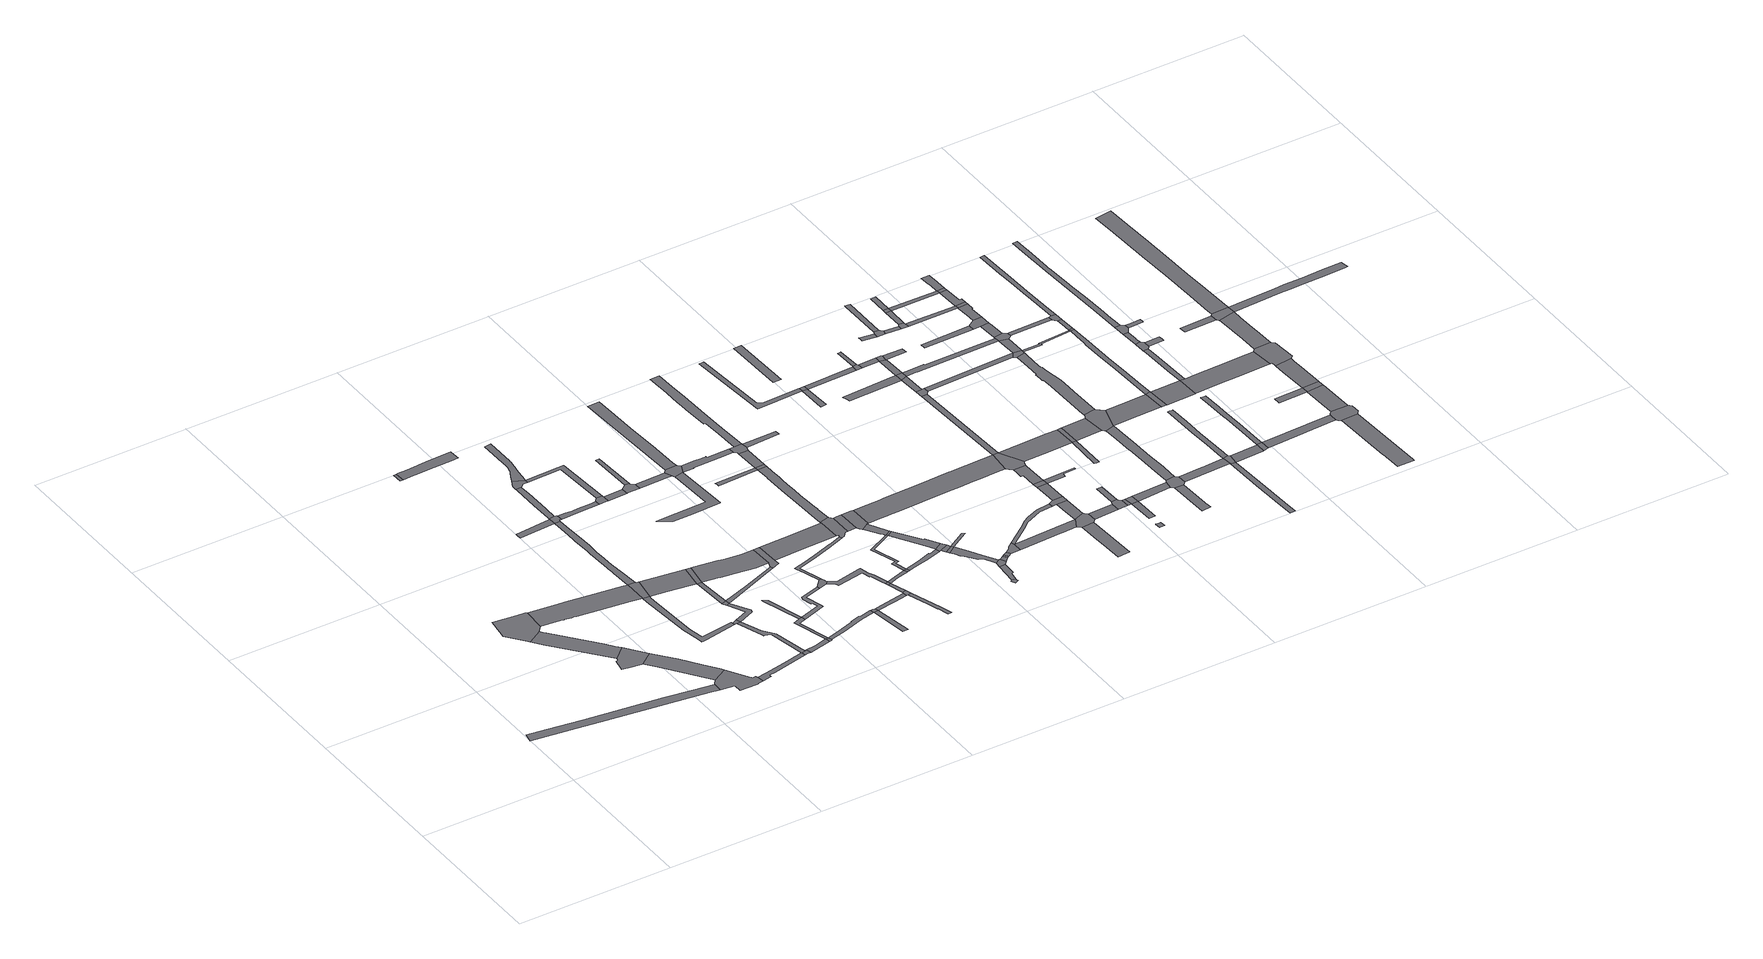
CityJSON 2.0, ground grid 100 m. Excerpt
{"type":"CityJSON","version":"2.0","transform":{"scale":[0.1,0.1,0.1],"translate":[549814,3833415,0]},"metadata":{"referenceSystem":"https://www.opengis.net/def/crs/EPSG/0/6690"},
"CityObjects":{
"road1":{"type":"Road","attributes":{"RoadStructureAttribute.sectionType":"1"},"geometry":[{"type":"MultiSurface","lod":"1","boundaries":[[[0,1,2,3,4,5,6,7,8,9,10,11,12,13]]]}]},
"road2":{"type":"Road","attributes":{"RoadStructureAttribute.sectionType":"1"},"geometry":[{"type":"MultiSurface","lod":"1","boundaries":[[[14,15,16,17,18,19,20,21,22,23]]]}]},
"road3":{"type":"Road","attributes":{"RoadStructureAttribute.sectionType":"1"},"geometry":[{"type":"MultiSurface","lod":"1","boundaries":[[[24,25,26,27,28,20,19,29,30,31]]]}]},
"road4":{"type":"Road","geometry":[{"type":"MultiSurface","lod":"1","boundaries":[[[32,33,31,30,34,35,36,37,38,39,40,41,42,43]]]}]},
"road5":{"type":"Road","attributes":{"RoadStructureAttribute.sectionType":"1"},"geometry":[{"type":"MultiSurface","lod":"1","boundaries":[[[44,45,46,47,43,42,48,49,50]]]}]},
"road6":{"type":"Road","attributes":{"RoadStructureAttribute.sectionType":"1"},"geometry":[{"type":"MultiSurface","lod":"1","boundaries":[[[51,52,53,54,55,56,23,22,57,58,59,60,61,62,63,64,65,66]]]}]},
"road7":{"type":"Road","geometry":[{"type":"MultiSurface","lod":"1","boundaries":[[[67,68,69,70,50,49,71,72,13,12,73,74,75,76,77,78,79,80]]]}]},
"road8":{"type":"Road","geometry":[{"type":"MultiSurface","lod":"1","boundaries":[[[81,82,83,84]]]}]},
"road9":{"type":"Road","attributes":{"RoadStructureAttribute.sectionType":"1"},"geometry":[{"type":"MultiSurface","lod":"1","boundaries":[[[85,86,87,88,80,79,89,90,91,92,93]]]}]},
"road10":{"type":"Road","geometry":[{"type":"MultiSurface","lod":"1","boundaries":[[[66,65,94,95,96,97]]]}]},
"road11":{"type":"Road","attributes":{"RoadStructureAttribute.sectionType":"1"},"geometry":[{"type":"MultiSurface","lod":"1","boundaries":[[[65,98,99,100,101,102,103,104,105,106,107,108,109,110,111,94]]]}]},
"road12":{"type":"Road","geometry":[{"type":"MultiSurface","lod":"1","boundaries":[[[112,113,114,115,116,117]]]}]},
"road13":{"type":"Road","attributes":{"RoadStructureAttribute.sectionType":"1"},"geometry":[{"type":"MultiSurface","lod":"1","boundaries":[[[118,119,120,121,122,123,124,125,126,127,128,117,129,130,131,132,133,134,135,136,137,138,66,97]]]}]},
"road14":{"type":"Road","geometry":[{"type":"MultiSurface","lod":"1","boundaries":[[[139,140,106,105,141,142]]]}]},
"road15":{"type":"Road","attributes":{"RoadStructureAttribute.sectionType":"1"},"geometry":[{"type":"MultiSurface","lod":"1","boundaries":[[[143,144,145,146,81,84,147,148,149,150,151]]]}]},
"road16":{"type":"Road","attributes":{"RoadStructureAttribute.sectionType":"1"},"geometry":[{"type":"MultiSurface","lod":"1","boundaries":[[[152,153,142,141,154,155,156,157,85,158]]]}]},
"road17":{"type":"Road","geometry":[{"type":"MultiSurface","lod":"1","boundaries":[[[159,158,85,93,160,161]]]}]},
"road18":{"type":"Road","attributes":{"RoadStructureAttribute.sectionType":"1"},"geometry":[{"type":"MultiSurface","lod":"1","boundaries":[[[162,95,94,163,164,165,166]]]}]},
"road19":{"type":"Road","attributes":{"RoadStructureAttribute.sectionType":"1"},"geometry":[{"type":"MultiSurface","lod":"1","boundaries":[[[167,168,169,170,171,139,142]]]}]},
"road20":{"type":"Road","geometry":[{"type":"MultiSurface","lod":"1","boundaries":[[[172,173,174,175,112,117,128,176,177,178]]]}]},
"road21":{"type":"Road","geometry":[{"type":"MultiSurface","lod":"1","boundaries":[[[179,180,170,169]]]}]},
"road22":{"type":"Road","attributes":{"RoadStructureAttribute.sectionType":"1"},"geometry":[{"type":"MultiSurface","lod":"1","boundaries":[[[181,180,179,182]]]}]},
"road23":{"type":"Road","attributes":{"RoadStructureAttribute.sectionType":"1"},"geometry":[{"type":"MultiSurface","lod":"1","boundaries":[[[183,184,159,161,185]]]}]},
"road24":{"type":"Road","attributes":{"RoadStructureAttribute.sectionType":"1"},"geometry":[{"type":"MultiSurface","lod":"1","boundaries":[[[186,187,188,189,190,191,192,175,174]]]}]},
"road25":{"type":"Road","geometry":[{"type":"MultiSurface","lod":"1","boundaries":[[[166,165,181,182,193]]]}]},
"road26":{"type":"Road","geometry":[{"type":"MultiSurface","lod":"1","boundaries":[[[194,183,185,195,196]]]}]},
"road27":{"type":"Road","geometry":[{"type":"MultiSurface","lod":"1","boundaries":[[[197,198,199,183,194,200,201]]]}]},
"road28":{"type":"Road","geometry":[{"type":"MultiSurface","lod":"1","boundaries":[[[202,203,204,205,189,188,206,207,208,209,210]]]}]},
"road29":{"type":"Road","attributes":{"RoadStructureAttribute.sectionType":"1"},"geometry":[{"type":"MultiSurface","lod":"1","boundaries":[[[211,212,213,214,215,178,177,216,217,218]]]}]},
"road30":{"type":"Road","attributes":{"RoadStructureAttribute.sectionType":"1"},"geometry":[{"type":"MultiSurface","lod":"1","boundaries":[[[219,220,221,222,198,197]]]}]},
"road31":{"type":"Road","attributes":{"RoadStructureAttribute.sectionType":"1"},"geometry":[{"type":"MultiSurface","lod":"1","boundaries":[[[223,224,225,226,227,228,229,230,231,232,233,234,235,236,237,238,239,240,241,202,210]]]}]},
"road32":{"type":"Road","attributes":{"RoadStructureAttribute.sectionType":"1"},"geometry":[{"type":"MultiSurface","lod":"1","boundaries":[[[242,243,244,245,179,169,246,247]]]}]},
"road33":{"type":"Road","attributes":{"RoadStructureAttribute.sectionType":"1"},"geometry":[{"type":"MultiSurface","lod":"1","boundaries":[[[248,249,250,251,210,209,252,253,254]]]}]},
"road34":{"type":"Road","attributes":{"RoadStructureAttribute.sectionType":"1"},"geometry":[{"type":"MultiSurface","lod":"1","boundaries":[[[255,256,257,258,259,260,261,193,182,262,263,264,265,266,267,268,269,270]]]}]},
"road35":{"type":"Road","attributes":{"RoadStructureAttribute.sectionType":"1"},"geometry":[{"type":"MultiSurface","lod":"1","boundaries":[[[271,272,273,274,275,276,194,196,277,278,279]]]}]},
"road36":{"type":"Road","geometry":[{"type":"MultiSurface","lod":"1","boundaries":[[[253,280,218,217,281,282,283,254]]]}]},
"road37":{"type":"Road","attributes":{"RoadStructureAttribute.sectionType":"1"},"geometry":[{"type":"MultiSurface","lod":"1","boundaries":[[[284,285,286,287,288,289,290,197,201,291,292,293,294]]]}]},
"road38":{"type":"Road","attributes":{"RoadStructureAttribute.sectionType":"1"},"geometry":[{"type":"MultiSurface","lod":"1","boundaries":[[[295,296,283,282,297]]]}]},
"road39":{"type":"Road","attributes":{"RoadStructureAttribute.sectionType":"1"},"geometry":[{"type":"MultiSurface","lod":"1","boundaries":[[[298,299,300,301]]]}]},
"road40":{"type":"Road","geometry":[{"type":"MultiSurface","lod":"1","boundaries":[[[302,270,269,242,247,303,304,305]]]}]},
"road41":{"type":"Road","geometry":[{"type":"MultiSurface","lod":"1","boundaries":[[[306,307,271,279,299,298,308]]]}]},
"road42":{"type":"Road","geometry":[{"type":"MultiSurface","lod":"1","boundaries":[[[309,310,311,312,284,294,313,314]]]}]},
"road43":{"type":"Road","geometry":[{"type":"MultiSurface","lod":"1","boundaries":[[[315,316,295,297,317,318,319,320,321]]]}]},
"road44":{"type":"Road","attributes":{"RoadStructureAttribute.sectionType":"1"},"geometry":[{"type":"MultiSurface","lod":"1","boundaries":[[[322,323,315,321]]]}]},
"road45":{"type":"Road","attributes":{"RoadStructureAttribute.sectionType":"1"},"geometry":[{"type":"MultiSurface","lod":"1","boundaries":[[[324,325,326,327,328,329,330,331,332,333,334]]]}]},
"road46":{"type":"Road","attributes":{"RoadStructureAttribute.sectionType":"1"},"geometry":[{"type":"MultiSurface","lod":"1","boundaries":[[[335,336,308,298,337,338]]]}]},
"road47":{"type":"Road","attributes":{"RoadStructureAttribute.sectionType":"1"},"geometry":[{"type":"MultiSurface","lod":"1","boundaries":[[[339,340,341,342,343,344,345,314,313,346,347,348,349,350,351,352,353]]]}]},
"road48":{"type":"Road","attributes":{"RoadStructureAttribute.sectionType":"1"},"geometry":[{"type":"MultiSurface","lod":"1","boundaries":[[[354,319,318,355,356,357]]]}]},
"road49":{"type":"Road","attributes":{"RoadStructureAttribute.sectionType":"1"},"geometry":[{"type":"MultiSurface","lod":"1","boundaries":[[[358,359,360,361,362,363,364,365,312,311,366,367,368,369,370,371,372]]]}]},
"road50":{"type":"Road","attributes":{"RoadStructureAttribute.sectionType":"1"},"geometry":[{"type":"MultiSurface","lod":"1","boundaries":[[[373,374,375,302,305,376,377,378,379]]]}]},
"road51":{"type":"Road","geometry":[{"type":"MultiSurface","lod":"1","boundaries":[[[380,381,335,338,382,383]]]}]},
"road52":{"type":"Road","geometry":[{"type":"MultiSurface","lod":"1","boundaries":[[[353,352,384,385]]]}]},
"road53":{"type":"Road","attributes":{"RoadStructureAttribute.sectionType":"1"},"geometry":[{"type":"MultiSurface","lod":"1","boundaries":[[[385,384,381,380]]]}]},
"road54":{"type":"Road","attributes":{"RoadStructureAttribute.sectionType":"1"},"geometry":[{"type":"MultiSurface","lod":"1","boundaries":[[[386,387,383,382,388,389,390,391,392]]]}]},
"road55":{"type":"Road","geometry":[{"type":"MultiSurface","lod":"1","boundaries":[[[393,394,354,357,334,333,395]]]}]},
"road56":{"type":"Road","attributes":{"RoadStructureAttribute.sectionType":"1"},"geometry":[{"type":"MultiSurface","lod":"1","boundaries":[[[396,397,398,353,385,399,400]]]}]},
"road57":{"type":"Road","attributes":{"RoadStructureAttribute.sectionType":"1"},"geometry":[{"type":"MultiSurface","lod":"1","boundaries":[[[401,402,403,404,405,406,407,394,393]]]}]},
"road58":{"type":"Road","geometry":[{"type":"MultiSurface","lod":"1","boundaries":[[[408,396,400,409]]]}]},
"road59":{"type":"Road","geometry":[{"type":"MultiSurface","lod":"1","boundaries":[[[410,411,412,373,379,413,414,415,358,372,416,417,418,419,420,421,422]]]}]},
"road60":{"type":"Road","attributes":{"RoadStructureAttribute.sectionType":"1"},"geometry":[{"type":"MultiSurface","lod":"1","boundaries":[[[423,424,425,426,427]]]}]},
"road61":{"type":"Road","attributes":{"RoadStructureAttribute.sectionType":"1"},"geometry":[{"type":"MultiSurface","lod":"1","boundaries":[[[428,429,430,431,396,408,432,433,434,435]]]}]},
"road62":{"type":"Road","attributes":{"RoadStructureAttribute.sectionType":"1"},"geometry":[{"type":"MultiSurface","lod":"1","boundaries":[[[436,437,438,439,440,441,442,395,333,443,444,445,446,447,448]]]}]},
"road63":{"type":"Road","attributes":{"RoadStructureAttribute.sectionType":"1"},"geometry":[{"type":"MultiSurface","lod":"1","boundaries":[[[449,450,422,421,451,452]]]}]},
"road64":{"type":"Road","attributes":{"RoadStructureAttribute.sectionType":"1"},"geometry":[{"type":"MultiSurface","lod":"1","boundaries":[[[453,454,455,456,457,408,409,458,459,460]]]}]},
"road65":{"type":"Road","attributes":{"RoadStructureAttribute.sectionType":"1"},"geometry":[{"type":"MultiSurface","lod":"1","boundaries":[[[461,462,463,464,465,466,467,468,469,470,471,472,427,473,474,475,476,477,412,411]]]}]},
"road66":{"type":"Road","geometry":[{"type":"MultiSurface","lod":"1","boundaries":[[[478,479,480,449,452,481,482,483,484]]]}]},
"road67":{"type":"Road","attributes":{"RoadStructureAttribute.sectionType":"1"},"geometry":[{"type":"MultiSurface","lod":"1","boundaries":[[[485,486,483,482,487,488,489,490,428,491]]]}]},
"road68":{"type":"Road","geometry":[{"type":"MultiSurface","lod":"1","boundaries":[[[491,428,435,492]]]}]},
"road69":{"type":"Road","geometry":[{"type":"MultiSurface","lod":"1","boundaries":[[[493,423,427,472]]]}]},
"road70":{"type":"Road","attributes":{"RoadStructureAttribute.sectionType":"1"},"geometry":[{"type":"MultiSurface","lod":"1","boundaries":[[[494,495,496,497,498,423,493]]]}]},
"road71":{"type":"Road","attributes":{"RoadStructureAttribute.sectionType":"1"},"geometry":[{"type":"MultiSurface","lod":"1","boundaries":[[[499,500,501,492,435,502,503,504,505,506]]]}]},
"road72":{"type":"Road","geometry":[{"type":"MultiSurface","lod":"1","boundaries":[[[507,448,447,508,496,495,509,510]]]}]},
"road73":{"type":"Road","geometry":[{"type":"MultiSurface","lod":"1","boundaries":[[[506,505,511,453,460,512,513]]]}]},
"road74":{"type":"Road","attributes":{"RoadStructureAttribute.sectionType":"1"},"geometry":[{"type":"MultiSurface","lod":"1","boundaries":[[[513,512,514,515]]]}]},
"road75":{"type":"Road","geometry":[{"type":"MultiSurface","lod":"1","boundaries":[[[515,514,516,517]]]}]},
"road76":{"type":"Road","geometry":[{"type":"MultiSurface","lod":"1","boundaries":[[[518,519,520,521,522,523]]]}]},
"road77":{"type":"Road","attributes":{"RoadStructureAttribute.sectionType":"1"},"geometry":[{"type":"MultiSurface","lod":"1","boundaries":[[[524,525,526,517,516,527,528,529,530,531,532,533,534]]]}]},
"road78":{"type":"Road","attributes":{"RoadStructureAttribute.sectionType":"1"},"geometry":[{"type":"MultiSurface","lod":"1","boundaries":[[[535,536,537,538,518,523]]]}]},
"road79":{"type":"Road","attributes":{"RoadStructureAttribute.sectionType":"1"},"geometry":[{"type":"MultiSurface","lod":"1","boundaries":[[[539,540,541,542,543,544,545,546,547,548,549,550,551,552,553,554,555,556,557,558,507,510]]]}]},
"road80":{"type":"Road","geometry":[{"type":"MultiSurface","lod":"1","boundaries":[[[559,560,534,533,561,538,537,562,563]]]}]},
"road81":{"type":"Road","geometry":[{"type":"MultiSurface","lod":"1","boundaries":[[[564,565,566,567,515,517]]]}]},
"road82":{"type":"Road","geometry":[{"type":"MultiSurface","lod":"1","boundaries":[[[568,569,570,571,572,573,574,575,510,509]]]}]},
"road83":{"type":"Road","attributes":{"RoadStructureAttribute.sectionType":"1"},"geometry":[{"type":"MultiSurface","lod":"1","boundaries":[[[576,563,562,577]]]}]},
"road84":{"type":"Road","geometry":[{"type":"MultiSurface","lod":"1","boundaries":[[[578,576,577,579]]]}]},
"road85":{"type":"Road","attributes":{"RoadStructureAttribute.sectionType":"1"},"geometry":[{"type":"MultiSurface","lod":"1","boundaries":[[[580,578,579,581]]]}]},
"road86":{"type":"Road","geometry":[{"type":"MultiSurface","lod":"1","boundaries":[[[582,583,584,585,586,580,581,587,588,589]]]}]},
"road87":{"type":"Road","attributes":{"RoadStructureAttribute.sectionType":"1"},"geometry":[{"type":"MultiSurface","lod":"1","boundaries":[[[590,591,592,593,594,595,596,597,598,599,478,484,600,601,602,603,604,605,606,607,608,609,610,611,612]]]}]},
"road88":{"type":"Road","attributes":{"RoadStructureAttribute.sectionType":"1"},"geometry":[{"type":"MultiSurface","lod":"1","boundaries":[[[613,614,615,589,588,616,617,618]]]}]},
"road89":{"type":"Road","attributes":{"RoadStructureAttribute.sectionType":"1"},"geometry":[{"type":"MultiSurface","lod":"1","boundaries":[[[619,620,621,622,623,624,582,589,625,626,627,628,629]]]}]},
"road90":{"type":"Road","attributes":{"RoadStructureAttribute.sectionType":"1"},"geometry":[{"type":"MultiSurface","lod":"1","boundaries":[[[630,631,632,633,634,635,636,637,638,639,640]]]}]},
"road91":{"type":"Road","geometry":[{"type":"MultiSurface","lod":"1","boundaries":[[[639,641,642,643,644,645]]]}]},
"road92":{"type":"Road","attributes":{"RoadStructureAttribute.sectionType":"1"},"geometry":[{"type":"MultiSurface","lod":"1","boundaries":[[[646,647,648,649,650,651,652]]]}]},
"road93":{"type":"Road","geometry":[{"type":"MultiSurface","lod":"1","boundaries":[[[653,640,639,645]]]}]},
"road94":{"type":"Road","attributes":{"RoadStructureAttribute.sectionType":"1"},"geometry":[{"type":"MultiSurface","lod":"1","boundaries":[[[654,655,656,657,658]]]}]},
"road95":{"type":"Road","geometry":[{"type":"MultiSurface","lod":"1","boundaries":[[[659,660,661,613,618,647,646,662,663]]]}]},
"road96":{"type":"Road","attributes":{"RoadStructureAttribute.sectionType":"1"},"geometry":[{"type":"MultiSurface","lod":"1","boundaries":[[[664,665,666,667,613,661]]]}]},
"road97":{"type":"Road","geometry":[{"type":"MultiSurface","lod":"1","boundaries":[[[668,669,670,619,629,671,666,665]]]}]},
"road98":{"type":"Road","attributes":{"RoadStructureAttribute.sectionType":"1"},"geometry":[{"type":"MultiSurface","lod":"1","boundaries":[[[672,673,674,675,676,669,668]]]}]},
"road99":{"type":"Road","geometry":[{"type":"MultiSurface","lod":"1","boundaries":[[[677,678,679,675,674]]]}]},
"road100":{"type":"Road","attributes":{"RoadStructureAttribute.sectionType":"1"},"geometry":[{"type":"MultiSurface","lod":"1","boundaries":[[[680,681,653,645,682]]]}]},
"road101":{"type":"Road","attributes":{"RoadStructureAttribute.sectionType":"1"},"geometry":[{"type":"MultiSurface","lod":"1","boundaries":[[[683,684,685,686,687,688,678,677,689,690]]]}]},
"road102":{"type":"Road","attributes":{"RoadStructureAttribute.sectionType":"1"},"geometry":[{"type":"MultiSurface","lod":"1","boundaries":[[[691,663,662,692]]]}]},
"road103":{"type":"Road","geometry":[{"type":"MultiSurface","lod":"1","boundaries":[[[693,590,612,694,683,690,695,696,697]]]}]},
"road104":{"type":"Road","attributes":{"RoadStructureAttribute.sectionType":"1"},"geometry":[{"type":"MultiSurface","lod":"1","boundaries":[[[698,699,700,701,702,703]]]}]},
"road105":{"type":"Road","geometry":[{"type":"MultiSurface","lod":"1","boundaries":[[[704,705,706,707,708,709,677,674]]]}]},
"road106":{"type":"Road","geometry":[{"type":"MultiSurface","lod":"1","boundaries":[[[710,711,712,713,714,715]]]}]},
"road107":{"type":"Road","geometry":[{"type":"MultiSurface","lod":"1","boundaries":[[[716,717,718,719,691,692,720,721]]]}]},
"road108":{"type":"Road","attributes":{"RoadStructureAttribute.sectionType":"1"},"geometry":[{"type":"MultiSurface","lod":"1","boundaries":[[[722,723,590,693]]]}]},
"road109":{"type":"Road","geometry":[{"type":"MultiSurface","lod":"1","boundaries":[[[724,725,726,718,717]]]}]},
"road110":{"type":"Road","attributes":{"RoadStructureAttribute.sectionType":"1"},"geometry":[{"type":"MultiSurface","lod":"1","boundaries":[[[727,721,720,728]]]}]},
"road111":{"type":"Road","geometry":[{"type":"MultiSurface","lod":"1","boundaries":[[[729,730,680,682,731,732]]]}]},
"road112":{"type":"Road","geometry":[{"type":"MultiSurface","lod":"1","boundaries":[[[733,734,735,728]]]}]},
"road113":{"type":"Road","geometry":[{"type":"MultiSurface","lod":"1","boundaries":[[[736,737,738,730,729]]]}]},
"road114":{"type":"Road","geometry":[{"type":"MultiSurface","lod":"1","boundaries":[[[739,727,728,735]]]}]},
"road115":{"type":"Road","geometry":[{"type":"MultiSurface","lod":"1","boundaries":[[[740,741,742,743,723,722,744]]]}]},
"road116":{"type":"Road","attributes":{"RoadStructureAttribute.sectionType":"1"},"geometry":[{"type":"MultiSurface","lod":"1","boundaries":[[[745,746,747,748,749,750,751,752,693,697,753,754,755,756]]]}]},
"road117":{"type":"Road","attributes":{"RoadStructureAttribute.sectionType":"1"},"geometry":[{"type":"MultiSurface","lod":"1","boundaries":[[[757,732,731,758]]]}]},
"road118":{"type":"Road","attributes":{"RoadStructureAttribute.sectionType":"1"},"geometry":[{"type":"MultiSurface","lod":"1","boundaries":[[[759,760,703,742,741]]]}]},
"road119":{"type":"Road","geometry":[{"type":"MultiSurface","lod":"1","boundaries":[[[761,698,703,760]]]}]},
"road120":{"type":"Road","attributes":{"RoadStructureAttribute.sectionType":"1"},"geometry":[{"type":"MultiSurface","lod":"1","boundaries":[[[758,762,698,761,763,764]]]}]},
"road121":{"type":"Road","geometry":[{"type":"MultiSurface","lod":"1","boundaries":[[[765,757,758,764,766]]]}]},
"road122":{"type":"Road","attributes":{"RoadStructureAttribute.sectionType":"1"},"geometry":[{"type":"MultiSurface","lod":"1","boundaries":[[[767,739,735,768]]]}]},
"road123":{"type":"Road","attributes":{"RoadStructureAttribute.sectionType":"1"},"geometry":[{"type":"MultiSurface","lod":"1","boundaries":[[[769,770,771,772,773,756]]]}]},
"road124":{"type":"Road","geometry":[{"type":"MultiSurface","lod":"1","boundaries":[[[774,775,776,766,764]]]}]},
"road125":{"type":"Road","geometry":[{"type":"MultiSurface","lod":"1","boundaries":[[[777,778,779,780,781,782,783]]]}]},
"road126":{"type":"Road","geometry":[{"type":"MultiSurface","lod":"1","boundaries":[[[784,745,756,773]]]}]},
"road127":{"type":"Road","attributes":{"RoadStructureAttribute.sectionType":"1"},"geometry":[{"type":"MultiSurface","lod":"1","boundaries":[[[785,786,787,788,789,790]]]}]},
"road128":{"type":"Road","geometry":[{"type":"MultiSurface","lod":"1","boundaries":[[[791,792,767,768,785,790,793,794]]]}]},
"road129":{"type":"Road","geometry":[{"type":"MultiSurface","lod":"1","boundaries":[[[795,796,797,783,782,798,799,800,801,802]]]}]},
"road130":{"type":"Road","attributes":{"RoadStructureAttribute.sectionType":"1"},"geometry":[{"type":"MultiSurface","lod":"1","boundaries":[[[803,784,773,804,805,806,807]]]}]},
"road131":{"type":"Road","attributes":{"RoadStructureAttribute.sectionType":"1"},"geometry":[{"type":"MultiSurface","lod":"1","boundaries":[[[808,740,744,809]]]}]},
"road132":{"type":"Road","attributes":{"RoadStructureAttribute.sectionType":"1"},"geometry":[{"type":"MultiSurface","lod":"1","boundaries":[[[810,811,795,802,812]]]}]},
"road133":{"type":"Road","attributes":{"RoadStructureAttribute.sectionType":"1"},"geometry":[{"type":"MultiSurface","lod":"1","boundaries":[[[799,798,813,814]]]}]},
"road134":{"type":"Road","attributes":{"RoadStructureAttribute.sectionType":"1"},"geometry":[{"type":"MultiSurface","lod":"1","boundaries":[[[815,816,817,818,819,820,821,822,823,824,825,826,792,791]]]}]},
"road135":{"type":"Road","attributes":{"RoadStructureAttribute.sectionType":"1"},"geometry":[{"type":"MultiSurface","lod":"1","boundaries":[[[827,828,829,830,761,760,831,832,833,834,835]]]}]},
"road136":{"type":"Road","geometry":[{"type":"MultiSurface","lod":"1","boundaries":[[[836,814,813,837,838,839]]]}]},
"road137":{"type":"Road","attributes":{"RoadStructureAttribute.sectionType":"1"},"geometry":[{"type":"MultiSurface","lod":"1","boundaries":[[[840,836,839,841]]]}]},
"road138":{"type":"Road","geometry":[{"type":"MultiSurface","lod":"1","boundaries":[[[842,843,844,845,846,803,807,847,820,819,848,849]]]}]},
"road139":{"type":"Road","attributes":{"RoadStructureAttribute.sectionType":"1"},"geometry":[{"type":"MultiSurface","lod":"1","boundaries":[[[850,851,852,794,793,853]]]}]},
"road140":{"type":"Road","geometry":[{"type":"MultiSurface","lod":"1","boundaries":[[[854,840,841,855]]]}]},
"road141":{"type":"Road","attributes":{"RoadStructureAttribute.sectionType":"1"},"geometry":[{"type":"MultiSurface","lod":"1","boundaries":[[[856,854,855,857]]]}]},
"road142":{"type":"Road","attributes":{"RoadStructureAttribute.sectionType":"1"},"geometry":[{"type":"MultiSurface","lod":"1","boundaries":[[[858,859,860,861]]]}]},
"road143":{"type":"Road","attributes":{"RoadStructureAttribute.sectionType":"1"},"geometry":[{"type":"MultiSurface","lod":"1","boundaries":[[[862,863,864,865,866,867,868,869,870]]]}]},
"road144":{"type":"Road","attributes":{"RoadStructureAttribute.sectionType":"1"},"geometry":[{"type":"MultiSurface","lod":"1","boundaries":[[[871,872,873,874,875,876,877,878,879,880,881,882,883,884,885,886,887,888,889,890,844,843]]]}]},
"road145":{"type":"Road","attributes":{"RoadStructureAttribute.sectionType":"1"},"geometry":[{"type":"MultiSurface","lod":"1","boundaries":[[[838,837,891,892]]]}]},
"road146":{"type":"Road","geometry":[{"type":"MultiSurface","lod":"1","boundaries":[[[893,894,850,853,862,870,895]]]}]},
"road147":{"type":"Road","geometry":[{"type":"MultiSurface","lod":"1","boundaries":[[[896,808,809,880,879,897,898]]]}]},
"road148":{"type":"Road","attributes":{"RoadStructureAttribute.sectionType":"1"},"geometry":[{"type":"MultiSurface","lod":"1","boundaries":[[[899,900,901,849,848,902,903,904]]]}]},
"road149":{"type":"Road","attributes":{"RoadStructureAttribute.sectionType":"1"},"geometry":[{"type":"MultiSurface","lod":"1","boundaries":[[[855,841,905,906]]]}]},
"road150":{"type":"Road","attributes":{"RoadStructureAttribute.sectionType":"1"},"geometry":[{"type":"MultiSurface","lod":"1","boundaries":[[[907,908,909,896,898,910,911]]]}]},
"road151":{"type":"Road","attributes":{"RoadStructureAttribute.sectionType":"1"},"geometry":[{"type":"MultiSurface","lod":"1","boundaries":[[[912,913,914,915,916,917,918,919,920,921,922,923,924,925,894,893]]]}]},
"road152":{"type":"Road","geometry":[{"type":"MultiSurface","lod":"1","boundaries":[[[926,927,928,929,835,834,907,911,930,931,932]]]}]},
"road153":{"type":"Road","attributes":{"RoadStructureAttribute.sectionType":"1"},"geometry":[{"type":"MultiSurface","lod":"1","boundaries":[[[933,934,935,936,937,928,927]]]}]},
"road154":{"type":"Road","geometry":[{"type":"MultiSurface","lod":"1","boundaries":[[[938,939,858,861,935,934]]]}]},
"road155":{"type":"Road","attributes":{"RoadStructureAttribute.sectionType":"7"},"geometry":[{"type":"MultiSurface","lod":"1","boundaries":[[[940,895,870,941]]]}]},
"road156":{"type":"Road","attributes":{"RoadStructureAttribute.sectionType":"1"},"geometry":[{"type":"MultiSurface","lod":"1","boundaries":[[[942,943,944,945,891,946,947,939,938]]]}]},
"road157":{"type":"Road","geometry":[{"type":"MultiSurface","lod":"1","boundaries":[[[948,892,891,945]]]}]},
"road158":{"type":"Road","geometry":[{"type":"MultiSurface","lod":"1","boundaries":[[[949,899,904,950,951]]]}]},
"road159":{"type":"Road","attributes":{"RoadStructureAttribute.sectionType":"1"},"geometry":[{"type":"MultiSurface","lod":"1","boundaries":[[[952,953,954,955,905,956,892,948]]]}]},
"road160":{"type":"Road","geometry":[{"type":"MultiSurface","lod":"1","boundaries":[[[957,906,905,955]]]}]},
"road161":{"type":"Road","attributes":{"RoadStructureAttribute.sectionType":"1"},"geometry":[{"type":"MultiSurface","lod":"1","boundaries":[[[958,959,960,961,898,897,962,963,964]]]}]},
"road162":{"type":"Road","attributes":{"RoadStructureAttribute.sectionType":"1"},"geometry":[{"type":"MultiSurface","lod":"1","boundaries":[[[965,966,967,968,969,970,971,906,957]]]}]},
"road163":{"type":"Road","geometry":[{"type":"MultiSurface","lod":"1","boundaries":[[[972,940,941,973,974]]]}]},
"road164":{"type":"Road","attributes":{"RoadStructureAttribute.sectionType":"1"},"geometry":[{"type":"MultiSurface","lod":"1","boundaries":[[[975,932,931,976]]]}]},
"road165":{"type":"Road","geometry":[{"type":"MultiSurface","lod":"1","boundaries":[[[977,978,979,980,949,951,981,982,983]]]}]},
"road166":{"type":"Road","attributes":{"RoadStructureAttribute.sectionType":"1"},"geometry":[{"type":"MultiSurface","lod":"1","boundaries":[[[984,985,986,987,988,989,990,964,991,992,993,994,995,996,899,949]]]}]},
"road167":{"type":"Road","attributes":{"RoadStructureAttribute.sectionType":"1"},"geometry":[{"type":"MultiSurface","lod":"1","boundaries":[[[997,998,999,1000,1001,1002,1003,1004,1005,1006,1007,1008,1009,1010,1011,1012,1013,972,974]]]}]},
"road168":{"type":"Road","geometry":[{"type":"MultiSurface","lod":"1","boundaries":[[[1014,958,964,990]]]}]},
"road169":{"type":"Road","attributes":{"RoadStructureAttribute.sectionType":"1"},"geometry":[{"type":"MultiSurface","lod":"1","boundaries":[[[1015,1016,1017,958,1014]]]}]},
"road170":{"type":"Road","geometry":[{"type":"MultiSurface","lod":"1","boundaries":[[[1018,1019,1020,975,976,1021,1022,1016,1015]]]}]},
"road171":{"type":"Road","attributes":{"RoadStructureAttribute.sectionType":"1"},"geometry":[{"type":"MultiSurface","lod":"1","boundaries":[[[1023,1024,1025,1026,1027,1028,977,1029]]]}]},
"road172":{"type":"Road","attributes":{"RoadStructureAttribute.sectionType":"1"},"geometry":[{"type":"MultiSurface","lod":"1","boundaries":[[[1030,1031,974,973,1032,1033,1034]]]}]},
"road173":{"type":"Road","attributes":{"RoadStructureAttribute.sectionType":"1"},"geometry":[{"type":"MultiSurface","lod":"1","boundaries":[[[1035,1036,1037,1038,1039,1040,1041,1042,1043,1044,1045,1046,1020,1019]]]}]},
"road174":{"type":"Road","geometry":[{"type":"MultiSurface","lod":"1","boundaries":[[[1047,1048,1049,1050,1051,1025,1024,1052,1053,1054]]]}]},
"road175":{"type":"Road","attributes":{"RoadStructureAttribute.sectionType":"1"},"geometry":[{"type":"MultiSurface","lod":"1","boundaries":[[[1055,1056,1057,1058,1049,1048]]]}]},
"road176":{"type":"Road","geometry":[{"type":"MultiSurface","lod":"1","boundaries":[[[1059,1058,1057,1060,1061,1062,1063,1064,1065,1066]]]}]},
"road177":{"type":"Road","geometry":[{"type":"MultiSurface","lod":"1","boundaries":[[[1067,1068,1069,1070,1071,1054,1053]]]}]},
"road178":{"type":"Road","attributes":{"RoadStructureAttribute.sectionType":"1"},"geometry":[{"type":"MultiSurface","lod":"1","boundaries":[[[1072,1073,1074,1075,1076,1077,1078,1079,1029,977,983,1080,1081,1082,1083,1084,1085,1086,1087]]]}]},
"road179":{"type":"Road","geometry":[{"type":"MultiSurface","lod":"1","boundaries":[[[1088,1089,1090,1091,1092,1063,1062]]]}]},
"road180":{"type":"Road","attributes":{"RoadStructureAttribute.sectionType":"1"},"geometry":[{"type":"MultiSurface","lod":"1","boundaries":[[[1093,1094,1095,1096,1097,1098,1099]]]}]},
"road181":{"type":"Road","attributes":{"RoadStructureAttribute.sectionType":"1"},"geometry":[{"type":"MultiSurface","lod":"1","boundaries":[[[1100,1101,1102,1103,1104,1105,1106,1107,1108,1109,1110,1111,1112,1113,1114,1115,1116,1117,1118,1119,1059,1066]]]}]},
"road182":{"type":"Road","geometry":[{"type":"MultiSurface","lod":"1","boundaries":[[[1120,1121,1122,1123]]]}]},
"road183":{"type":"Road","geometry":[{"type":"MultiSurface","lod":"1","boundaries":[[[1124,1125,1126,1030,1034,1127,1128,1095,1094,1129,1130,1131,1132,1133]]]}]},
"road184":{"type":"Road","attributes":{"RoadStructureAttribute.sectionType":"1"},"geometry":[{"type":"MultiSurface","lod":"1","boundaries":[[[1134,1135,1123,1136,1124,1133]]]}]},
"road185":{"type":"Road","geometry":[{"type":"MultiSurface","lod":"1","boundaries":[[[1137,1138,1120,1123,1135]]]}]},
"road186":{"type":"Road","attributes":{"RoadStructureAttribute.sectionType":"1"},"geometry":[{"type":"MultiSurface","lod":"1","boundaries":[[[1139,1140,1141,1142,1143,1120,1138]]]}]},
"road187":{"type":"Road","attributes":{"RoadStructureAttribute.sectionType":"1"},"geometry":[{"type":"MultiSurface","lod":"1","boundaries":[[[1144,1145,1146,1147,1148]]]}]},
"road188":{"type":"Road","geometry":[{"type":"MultiSurface","lod":"1","boundaries":[[[1149,1150,1151,1072,1087,1152,1142,1141,1153,1154]]]}]},
"road189":{"type":"Road","attributes":{"RoadStructureAttribute.sectionType":"1"},"geometry":[{"type":"MultiSurface","lod":"1","boundaries":[[[1155,1156,1157,1158,1159,1160,1161,1162,1163,1164,1150,1149]]]}]},
"road190":{"type":"Road","geometry":[{"type":"MultiSurface","lod":"1","boundaries":[[[1165,1166,1144,1148,1167,1161,1160]]]}]},
"road191":{"type":"Road","attributes":{"RoadStructureAttribute.sectionType":"1"},"geometry":[{"type":"MultiSurface","lod":"1","boundaries":[[[1168,1169,1170,1171,1172,1173,1174,1175,1176,1177,1178,1179,1180,1181,1166,1165]]]}]},
"road192":{"type":"Road","attributes":{"RoadStructureAttribute.sectionType":"1"},"geometry":[{"type":"MultiSurface","lod":"1","boundaries":[[[1182,1183,1184,1185,1186,1187,1188,1189,1165,1160,1190,1191,1192,1193,1194,1195,1196]]]}]}
},
"vertices":[
[1030,366,0],[853,392,0],[612,423,0],[359,457,0],[136,488,0],[13,506,0],[1,446,0],[248,413,0],[463,384,0],[688,353,0],[854,329,0],[1093,296,0],[1156,287,0],[1160,348,0],
[639,1492,0],[590,1498,0],[435,1518,0],[416,1371,0],[497,1266,0],[513,1245,0],[608,1301,0],[612,1305,0],[640,1342,0],[649,1490,0],
[886,956,0],[847,1005,0],[673,1221,0],[633,1270,0],[621,1284,0],[562,1181,0],[832,852,0],[912,924,0],
[997,816,0],[970,851,0],[834,847,0],[832,841,0],[829,836,0],[823,832,0],[816,829,0],[800,750,0],[850,740,0],[920,730,0],[928,729,0],[1013,795,0],
[1269,451,0],[1198,550,0],[1117,662,0],[1088,699,0],[980,660,0],[1182,380,0],[1277,437,0],
[1247,1413,0],[1239,1415,0],[1028,1442,0],[884,1461,0],[843,1466,0],[834,1467,0],[766,1325,0],[786,1323,0],[787,1323,0],[832,1316,0],[844,1315,0],[864,1312,0],[1007,1294,0],[1192,1269,0],[1265,1258,0],[1263,1411,0],
[1391,287,0],[1370,283,0],[1365,292,0],[1362,296,0],[1178,374,0],[1165,356,0],[1244,275,0],[1248,274,0],[1247,223,0],[1358,220,0],[1364,221,0],[1367,222,0],[1403,229,0],[1395,272,0],
[752,3002,0],[735,3001,0],[737,2936,0],[755,2936,0],
[1729,341,0],[1728,341,0],[1595,314,0],[1459,286,0],[1465,242,0],[1462,256,0],[1465,256,0],[1505,264,0],[1735,313,0],
[1308,1252,0],[1332,1402,0],[1311,1404,0],[1311,1409,0],
[1267,1219,0],[1291,876,0],[1315,766,0],[1317,737,0],[1317,727,0],[1327,729,0],[1349,733,0],[1561,772,0],[1557,798,0],[1344,768,0],[1325,871,0],[1310,1162,0],[1306,1210,0],[1307,1238,0],
[1239,2175,0],[1237,2175,0],[1003,2157,0],[1004,2134,0],[1006,2112,0],[1240,2129,0],
[1299,1559,0],[1298,1566,0],[1297,1578,0],[1293,1627,0],[1291,1725,0],[1290,1775,0],[1290,1845,0],[1286,1953,0],[1284,1994,0],[1280,2070,0],[1278,2130,0],[1240,2122,0],[1241,2094,0],[1244,1993,0],[1246,1928,0],[1250,1801,0],[1250,1775,0],[1255,1641,0],[1257,1577,0],[1258,1563,0],[1258,1548,0],
[1593,802,0],[1562,788,0],[1579,775,0],[1604,776,0],
[1123,3018,0],[979,3013,0],[827,3005,0],[764,3003,0],[828,2939,0],[847,2940,0],[964,2943,0],[1096,2947,0],[1126,2948,0],
[1709,572,0],[1651,644,0],[1637,604,0],[1640,593,0],[1645,592,0],[1681,579,0],[1757,347,0],
[1766,349,0],[1754,317,0],[1775,316,0],
[1470,1384,0],[1418,1240,0],[1559,1220,0],[1595,1215,0],[1616,1364,0],
[1709,822,0],[1714,837,0],[1647,959,0],[1624,947,0],[1679,840,0],
[1286,2185,0],[1277,2186,0],[1275,2186,0],[1239,2180,0],[1278,2142,0],[1295,2142,0],[1293,2182,0],
[1640,988,0],[1610,976,0],
[1595,1212,0],[1626,1210,0],
[1914,379,0],[1833,359,0],[1921,349,0],
[1275,2276,0],[1273,2448,0],[1272,2521,0],[1235,2521,0],[1235,2508,0],[1237,2333,0],[1239,2199,0],
[1647,1360,0],
[1931,384,0],[1934,352,0],[1939,359,0],
[1912,628,0],[1891,621,0],[1849,607,0],[1872,585,0],[1920,601,0],
[1258,2599,0],[1251,2585,0],[1243,2570,0],[1235,2553,0],[1274,2523,0],[1286,2534,0],[1297,2543,0],[1327,2543,0],[1327,2566,0],
[1520,2180,0],[1428,2177,0],[1392,2176,0],[1345,2179,0],[1295,2182,0],[1428,2146,0],[1547,2149,0],[1545,2182,0],
[1843,866,0],[1828,876,0],[1813,886,0],[1817,873,0],
[1328,2574,0],[1341,2681,0],[1342,2686,0],[1351,2757,0],[1351,2760,0],[1352,2768,0],[1353,2963,0],[1310,2957,0],[1312,2780,0],[1312,2778,0],[1311,2762,0],[1311,2761,0],[1310,2729,0],[1308,2706,0],[1303,2694,0],[1302,2690,0],[1298,2679,0],[1273,2631,0],[1269,2623,0],
[2027,1130,0],[2011,1123,0],[1817,1048,0],[1816,1047,0],[2018,1105,0],[2034,1112,0],
[1583,2569,0],[1583,2572,0],[1581,2571,0],[1546,2570,0],[1549,2545,0],[1568,2208,0],[1607,2207,0],
[1965,1315,0],[1956,1317,0],[1955,1317,0],[1848,1332,0],[1816,1336,0],[1815,1337,0],[1667,1357,0],[1631,1210,0],[1702,1200,0],[1722,1197,0],[1742,1194,0],[1808,1185,0],[1829,1182,0],[1956,1165,0],[2041,1167,0],[2035,1318,0],
[2271,476,0],[2200,461,0],[2185,461,0],[2123,444,0],[2124,441,0],[2041,412,0],[2041,385,0],[2184,432,0],[2276,452,0],
[1547,2183,0],[1597,2150,0],[1609,2150,0],[1608,2195,0],
[2142,826,0],[2017,789,0],[2011,771,0],[2029,708,0],[2036,708,0],[2047,671,0],[1917,629,0],[2072,651,0],[2068,671,0],[2039,775,0],[2148,807,0],
[1734,2199,0],[1699,2197,0],[1736,2155,0],
[2306,453,0],[2277,449,0],[2313,210,0],[2349,210,0],
[2075,1319,0],[2051,1118,0],[2085,1132,0],[2082,1168,0],
[2288,475,0],[2287,479,0],[2302,477,0],
[2213,853,0],[2212,856,0],[2205,879,0],[2189,875,0],[2202,824,0],[2216,840,0],
[1767,2228,0],[1764,2224,0],[1748,2155,0],[1820,2157,0],[1819,2201,0],[1797,2223,0],[1797,2226,0],
[1784,2514,0],[1758,2514,0],
[2059,1848,0],[1801,1842,0],[1729,1840,0],[1788,1801,0],[1807,1788,0],[1940,1791,0],[2122,1797,0],[2124,1797,0],[2124,1800,0],[2105,2157,0],[2048,2143,0],
[2514,517,0],[2347,484,0],[2438,474,0],[2519,488,0],
[2495,675,0],[2472,753,0],[2456,786,0],[2441,845,0],[2440,848,0],[2428,846,0],[2266,813,0],[2244,796,0],[2251,774,0],[2428,805,0],[2443,751,0],[2450,751,0],[2473,675,0],[2480,651,0],[2500,657,0],
[2017,2206,0],[1856,2157,0],[2011,2162,0],[2039,2160,0],
[2507,1166,0],[2434,1137,0],[2419,1132,0],[2322,1100,0],[2220,1067,0],[2134,1043,0],[2139,1022,0],[2142,1023,0],[2158,1029,0],[2297,1072,0],[2402,1105,0],[2441,1119,0],[2457,1125,0],[2472,1131,0],[2514,1147,0],
[2492,1331,0],[2300,1326,0],[2136,1321,0],[2191,1172,0],[2323,1176,0],[2444,1179,0],[2496,1181,0],
[2541,531,0],[2518,526,0],[2530,490,0],[2552,497,0],
[2486,628,0],[2507,635,0],
[2637,238,0],[2619,294,0],[2578,351,0],[2595,289,0],[2597,289,0],[2618,213,0],[2642,217,0],
[2112,2230,0],[2036,2228,0],[2132,2211,0],
[2637,699,0],[2629,696,0],[2560,676,0],[2568,656,0],[2645,677,0],
[2110,2269,0],[2102,2459,0],[2092,2644,0],[2085,2796,0],[2083,2829,0],[2078,2976,0],[2002,2975,0],
[2655,704,0],[2661,681,0],
[2563,1344,0],[2554,1353,0],[2492,1341,0],[2510,1181,0],[2515,1181,0],[2508,1169,0],[2528,1153,0],[2531,1154,0],[2548,1172,0],[2559,1184,0],[2563,1184,0],[2575,1184,0],[2573,1334,0],
[2470,1975,0],[2202,1969,0],[2204,1954,0],[2205,1939,0],[2470,1949,0],
[2735,1039,0],[2587,966,0],[2641,799,0],[2611,789,0],[2634,782,0],[2659,789,0],[2605,959,0],[2743,1027,0],
[2297,2204,0],[2295,2214,0],[2294,2214,0],[2237,2214,0],[2236,2214,0],[2232,2214,0],[2225,2214,0],[2131,2156,0],[2179,2157,0],[2179,2160,0],[2353,2164,0],[2446,2166,0],[2445,2207,0],
[2628,1335,0],[2602,1335,0],[2598,1185,0],[2632,1185,0],
[2893,771,0],[2843,754,0],[2839,760,0],[2807,750,0],[2754,734,0],[2706,692,0],[2811,718,0],[2901,746,0],
[2549,1452,0],[2549,1453,0],[2549,1454,0],[2547,1487,0],[2542,1576,0],[2538,1619,0],[2537,1679,0],[2534,1753,0],[2533,1790,0],[2533,1823,0],[2531,1902,0],[2530,1951,0],[2474,1860,0],[2474,1859,0],[2478,1713,0],[2484,1545,0],[2489,1391,0],
[2708,1337,0],[2696,1337,0],[2686,1337,0],[2643,1169,0],[2653,1154,0],[2700,1186,0],[2712,1187,0],
[2759,1080,0],[2729,1133,0],[2669,1131,0],[2715,1067,0],[2728,1050,0],[2730,1046,0],[2770,1063,0],
[2778,1051,0],
[2529,1976,0],
[2528,2014,0],[2525,2137,0],[2464,2135,0],[2468,2010,0],[2469,1982,0],
[2896,890,0],[2885,890,0],[2811,1003,0],[2759,1000,0],[2787,954,0],[2853,848,0],[2895,778,0],[2946,810,0],
[2480,2208,0],[2464,2149,0],[2536,2167,0],[2530,2207,0],
[2896,773,0],[2911,749,0],[2967,776,0],
[2930,720,0],[2981,754,0],
[2941,705,0],[2990,739,0],
[3090,298,0],[3081,286,0],[3094,263,0],[3119,273,0],[3115,280,0],[3117,294,0],
[3095,566,0],[3026,680,0],[2996,729,0],[2958,680,0],[2976,648,0],[2987,640,0],[3039,564,0],[3064,557,0],[3069,550,0],[3107,483,0],[3135,499,0],
[3126,350,0],[3138,354,0],[3140,443,0],[3103,441,0],
[2523,2323,0],[2516,2450,0],[2512,2570,0],[2504,2759,0],[2500,2885,0],[2495,3007,0],[2435,3006,0],[2436,2980,0],[2437,2947,0],[2440,2876,0],[2440,2875,0],[2441,2846,0],[2443,2780,0],[2445,2716,0],[2445,2698,0],[2447,2656,0],[2453,2484,0],[2468,2483,0],[2471,2408,0],[2472,2386,0],
[3139,500,0],[3138,501,0],[3107,476,0],[3161,464,0],[3143,497,0],
[3111,812,0],[3115,814,0],[3106,820,0],[3098,825,0],
[2542,2167,0],[2546,2167,0],[2757,2175,0],[2756,2192,0],[2756,2209,0],[2597,2208,0],[2561,2207,0],[2545,2207,0],
[3173,516,0],[3189,491,0],
[3184,523,0],[3200,499,0],
[3210,539,0],[3225,514,0],
[3280,598,0],[3250,576,0],[3242,566,0],[3231,553,0],[3226,550,0],[3238,515,0],[3289,517,0],[3287,577,0],
[3648,1364,0],[3643,1364,0],[3582,1362,0],[3360,1357,0],[3359,1357,0],[3358,1357,0],[3150,1350,0],[2919,1343,0],[2890,1342,0],[2804,1340,0],[2793,1190,0],[2841,1191,0],[2872,1192,0],[2917,1194,0],[3077,1199,0],[3253,1204,0],[3305,1205,0],[3331,1206,0],[3333,1206,0],[3421,1208,0],[3467,1210,0],[3583,1213,0],[3637,1215,0],
[3702,596,0],[3304,578,0],[3296,577,0],[3579,530,0],[3580,530,0],[3670,534,0],
[3661,799,0],[3571,787,0],[3495,759,0],[3454,734,0],[3408,695,0],[3395,684,0],[3293,582,0],[3428,684,0],[3466,716,0],[3576,765,0],[3663,771,0],
[2842,2478,0],[2829,2486,0],[2817,2493,0],[2812,2495,0],[2774,2984,0],[2745,2982,0],[2784,2460,0],[2785,2443,0],[2829,2444,0],[3087,2453,0],[3086,2486,0],
[3092,2270,0],[3092,2268,0],[3110,2271,0],[3129,2274,0],[3122,2451,0],
[3774,516,0],[3695,513,0],[3696,489,0],[3701,370,0],[3705,274,0],[3710,166,0],[3790,170,0],
[3121,2487,0],
[2996,2610,0],[3023,2611,0],[3050,2611,0],[3039,3007,0],[2986,3005,0],
[3782,609,0],[3774,618,0],[3769,622,0],[3795,540,0],[3792,600,0],
[3767,688,0],[3764,775,0],[3695,774,0],[3699,687,0],
[3763,820,0],[3695,818,0],[3686,813,0],[3691,773,0],
[3762,833,0],[3758,970,0],[3758,972,0],[3690,969,0],[3693,882,0],
[3756,1009,0],[3689,1007,0],[3690,988,0],
[3447,2497,0],[3289,2493,0],[3448,2459,0],
[3671,1182,0],[3672,1145,0],[3672,1109,0],[3673,1107,0],[3679,1108,0],[3686,1108,0],[3752,1137,0],[3750,1183,0],
[3955,607,0],[3957,547,0],
[3686,1365,0],[3652,1201,0],[3751,1184,0],[3760,1210,0],[3764,1220,0],
[3606,2298,0],[3251,2282,0],[3246,2282,0],[3252,2256,0],[3257,2230,0],[3609,2243,0],
[3879,976,0],[3881,999,0],[3964,1002,0],[3965,1008,0],[3966,1015,0],[3965,1015,0],
[4088,314,0],[4072,316,0],[4056,318,0],[4056,315,0],[4057,277,0],[4091,279,0],
[4004,627,0],[4000,632,0],[3966,630,0],[3964,626,0],[4022,550,0],[4019,610,0],
[3657,2053,0],[3619,2052,0],
[3995,777,0],[3978,777,0],[3961,776,0],
[4039,611,0],[4049,552,0],
[3476,2506,0],[3454,2499,0],[3487,2460,0],[3486,2496,0],
[4056,384,0],[4097,386,0],[4091,554,0],
[3469,2653,0],[3459,2653,0],[3448,2652,0],
[4088,613,0],
[3673,2107,0],[3658,2106,0],[3617,2104,0],[3618,2071,0],[3674,2073,0],
[4082,1376,0],[4015,1374,0],[3871,1370,0],[3870,1370,0],[3797,1368,0],[3793,1368,0],[3748,1367,0],[3743,1367,0],[3938,1223,0],[4079,1227,0],[4080,1227,0],[4087,1227,0],
[3602,2499,0],[3602,2463,0],
[3658,2109,0],[3652,2260,0],
[3649,2299,0],
[3603,2444,0],[3643,2445,0],[3642,2456,0],
[3636,2500,0],[3643,2496,0],
[4322,624,0],[4313,570,0],
[4081,991,0],[4096,989,0],[4112,988,0],[4112,989,0],[4114,1229,0],
[3776,2457,0],[3776,2476,0],[3776,2495,0],
[3629,2712,0],[3626,2713,0],[3627,2695,0],[3627,2678,0],[3695,2669,0],[3720,2668,0],[3721,2701,0],
[4110,1376,0],
[4332,552,0],[4343,286,0],[4402,289,0],[4401,315,0],[4401,316,0],[4391,549,0],
[4390,646,0],[4331,636,0],[4411,569,0],[4409,629,0],
[3729,2719,0],[3724,2707,0],[3723,2704,0],[3770,2665,0],[3780,2695,0],[3771,2704,0],[3764,2710,0],[3760,2715,0],
[4272,1381,0],[4161,1230,0],[4190,1231,0],[4214,1232,0],[4288,1234,0],
[4270,2128,0],[4249,2092,0],
[3728,3014,0],[3728,3003,0],[3762,3010,0],
[3873,2659,0],[3875,2688,0],
[4390,694,0],[4388,759,0],[4381,884,0],[4374,1047,0],[4366,1235,0],[4306,1217,0],[4311,1118,0],[4316,997,0],[4316,993,0],[4322,876,0],[4327,749,0],[4329,693,0],
[3796,2295,0],[3796,2299,0],[3796,2305,0],[3722,2302,0],[3651,2261,0],[3723,2262,0],[3727,2262,0],[4267,2267,0],[4265,2302,0],
[3885,2701,0],[3920,2656,0],[3917,2686,0],[3917,2701,0],
[3884,2834,0],[3918,2834,0],
[4406,1387,0],[4364,1425,0],[4285,1413,0],[4285,1402,0],[4273,1383,0],[4301,1221,0],[4366,1237,0],[4407,1386,0],
[4713,643,0],[4567,636,0],[4566,636,0],[4718,582,0],
[3884,2861,0],[3918,2861,0],
[3884,2993,0],[3919,2993,0],
[4207,2478,0],[3884,2471,0],[3885,2433,0],[4208,2440,0],
[4719,578,0],[4729,328,0],[4729,327,0],[4740,92,0],[4744,3,0],[4780,4,0],[4775,104,0],[4764,345,0],[4753,576,0],
[4364,1429,0],[4360,1594,0],[4358,1725,0],[4357,1769,0],[4337,1896,0],[4335,1926,0],[4328,1927,0],[4328,1993,0],[4327,2093,0],[4269,2078,0],[4271,1970,0],[4274,1884,0],[4266,1882,0],[4267,1834,0],[4267,1819,0],[4271,1819,0],[4276,1819,0],[4277,1767,0],[4278,1743,0],[4286,1427,0],
[4248,2657,0],[4247,2682,0],
[4747,650,0],[4713,646,0],[4757,643,0],
[4274,2128,0],[4327,2105,0],[4327,2122,0],
[4680,1395,0],[4680,1394,0],[4514,1390,0],[4371,1237,0],[4535,1242,0],[4689,1246,0],
[4239,2833,0],[4238,2858,0],
[4268,2267,0],[4271,2212,0],[4274,2129,0],[4327,2133,0],[4326,2253,0],
[4745,697,0],[4743,767,0],[4736,921,0],[4731,1052,0],[4725,1187,0],[4724,1187,0],[4708,1187,0],[4691,1186,0],[4695,1088,0],[4700,945,0],[4704,873,0],[4704,872,0],[4707,807,0],[4711,697,0],
[4343,2307,0],[4324,2319,0],[4265,2310,0],[4265,2305,0],[4343,2267,0],[4354,2276,0],[4348,2303,0],
[4318,2413,0],[4316,2445,0],[4259,2441,0],[4259,2429,0],[4262,2386,0],
[4312,2515,0],[4256,2512,0],
[4942,652,0],[4943,584,0],
[4311,2536,0],[4307,2609,0],[4316,2611,0],[4314,2660,0],[4248,2653,0],[4253,2577,0],
[4313,2685,0],
[4715,1400,0],[4690,1246,0],[4724,1246,0],
[4312,2718,0],[4294,2719,0],[4290,2819,0],[4289,2836,0],[4247,2689,0],
[4288,2860,0],
[4655,2142,0],[4445,2129,0],[4445,2122,0],[4327,2120,0],[4453,2107,0],[4453,2117,0],[4656,2132,0],
[4284,2959,0],[4283,3008,0],[4228,3005,0],[4231,2940,0],[4234,2939,0],[4237,2868,0],[4237,2866,0],
[4944,656,0],[4978,595,0],[4976,656,0],
[4625,2310,0],[4626,2281,0],
[4912,1405,0],[4909,1405,0],[4718,1400,0],[4717,1400,0],[4725,1244,0],[4916,1251,0],[4917,1253,0],
[4714,1400,0],[4709,1520,0],[4703,1661,0],[4695,1804,0],[4690,1928,0],[4688,1996,0],[4681,2133,0],[4658,2069,0],[4659,1994,0],[4656,1977,0],[4662,1831,0],[4670,1688,0],[4676,1542,0],
[4975,700,0],[4972,776,0],[4968,873,0],[4963,1004,0],[4960,1074,0],[4957,1151,0],[4954,1200,0],[4938,1202,0],[4922,1204,0],[4921,1204,0],[4921,1201,0],[4923,1158,0],[4931,983,0],[4932,952,0],[4938,833,0],[4942,699,0],[4944,658,0],
[4680,2151,0],
[4676,2255,0],[4648,2254,0],[4653,2180,0],
[4674,2290,0],[4673,2312,0],[4644,2311,0],[4630,2276,0],[4637,2267,0],
[4934,1654,0],[4929,1755,0],[4895,1753,0],[4896,1727,0],[4906,1495,0],[4909,1458,0],[4945,1404,0],
[5440,676,0],[4979,656,0],[5219,607,0],[5281,609,0],[5440,616,0],
[4668,2431,0],[4660,2589,0],[4653,2743,0],[4646,2917,0],[4643,3003,0],[4613,3000,0],[4619,2876,0],[4621,2808,0],[4623,2790,0],[4626,2699,0],[4632,2584,0],[4637,2453,0],
[4937,1823,0],[4925,1835,0],[4892,1827,0],[4892,1823,0],[4894,1764,0],[4938,1765,0],[4944,1772,0],[4943,1817,0],
[4923,1874,0],[4923,1877,0],[4920,1950,0],[4886,1949,0],
[4882,2029,0],[4923,1955,0],[4941,1979,0],[4945,1984,0],[4938,2014,0],[4931,2019,0],[4920,2027,0],[4917,2029,0],
[4950,1772,0],[5045,1775,0],[5044,1798,0],[5043,1820,0],[4949,1817,0],
[5407,1415,0],[5406,1415,0],[5333,1413,0],[5232,1410,0],[5165,1407,0],[5028,1404,0],[4945,1401,0],[4945,1403,0],[4921,1253,0],[5035,1256,0],[5036,1256,0],[5131,1259,0],[5182,1260,0],[5200,1261,0],[5413,1268,0],[5423,1268,0],
[4979,1986,0],[5046,1989,0],[5045,2003,0],[5044,2018,0],[4978,2015,0],
[5598,71,0],[5573,600,0],[5465,595,0],[5482,197,0],[5482,195,0],[5488,55,0],[5598,53,0],
[4915,2081,0],[4914,2118,0],[4909,2222,0],[4906,2294,0],[4906,2296,0],[4906,2300,0],[4900,2389,0],[4893,2508,0],[4892,2520,0],[4881,2703,0],[4879,2704,0],[4878,2727,0],[4880,2726,0],[4876,2875,0],[4869,3015,0],[4837,3013,0],[4842,2890,0],[4852,2692,0],[4863,2462,0],[4873,2233,0],
[5450,975,0],[5263,969,0],[5264,924,0],[5452,930,0],
[5461,699,0],[5455,692,0],[5447,684,0],[5451,607,0],[5459,600,0],[5579,607,0],[5592,623,0],[5589,682,0],[5576,693,0],[5573,696,0],
[5572,706,0],[5561,936,0],[5461,705,0],
[5560,952,0],[5559,980,0],
[5553,1148,0],[5550,1216,0],[5549,1246,0],[5438,1236,0],[5441,1161,0],
[5395,1832,0],[5186,1825,0],[5187,1802,0],[5188,1780,0],[5397,1787,0],
[5536,1439,0],[5427,1437,0],[5422,1431,0],[5436,1269,0],[5567,1267,0],[5555,1420,0],
[5533,1488,0],[5530,1574,0],[5529,1591,0],[5527,1647,0],[5524,1734,0],[5522,1795,0],[5412,1770,0],[5415,1706,0],[5418,1650,0],[5422,1552,0],
[5520,1850,0],[5408,1846,0],[5410,1772,0],
[5519,1863,0],[5508,2073,0],[5500,2245,0],[5491,2454,0],[5484,2621,0],[5474,2824,0],[5466,2984,0],[5359,2968,0],[5362,2897,0],[5366,2799,0],[5379,2522,0],[5389,2295,0],[5398,2086,0],[5406,1884,0],
[6281,1873,0],[6158,1871,0],[6019,1867,0],[5900,1865,0],[5837,1863,0],[5737,1860,0],[5702,1858,0],[5616,1854,0],[5838,1810,0],[5909,1811,0],[6011,1813,0],[6133,1815,0],[6219,1817,0],[6269,1819,0],[6290,1820,0]
]}
